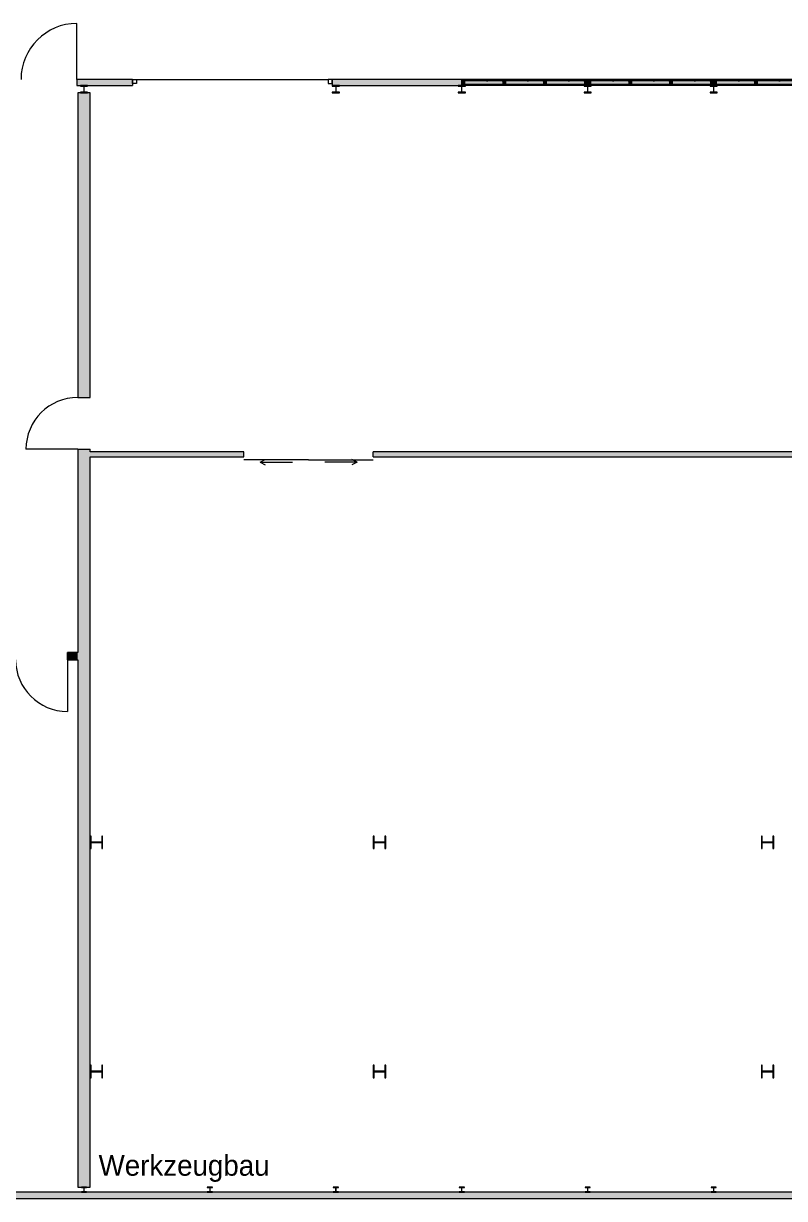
# Model space of a CAD drawing. Header units: inches. Extents: x 47334 to 154394, y 34687 to 85162.
# Drawn here: x 71656 to 86360, y 52652 to 75367 of the extents above; entities that cross this region are included whole.
import ezdxf

# ---------------------------------------------------------------- set-up
doc = ezdxf.new("R2010")
doc.units = ezdxf.units.IN
doc.header["$LTSCALE"] = 300
doc.header["$MEASUREMENT"] = 0
doc.linetypes.add('Wipeout_Contour', pattern=[1.01, 0.01, -1])
doc.layers.add('Grundebene', color=7, linetype='Continuous')
doc.styles.add('ARIAL', font='arial.ttf', dxfattribs={"height": 0.2})

# ---------------------------------------------------------------- blocks, each defined once
blk = doc.blocks.new('Color_Area-A42')
at = {"layer": 'Grundebene', "true_color": 0xffffff, "transparency": 33554687}
blk.add_hatch(color=7, dxfattribs=at).paths.add_polyline_path([(84987, 74257), (84987, 74197), (85047, 74197), (85047, 74257)], flags=0)
at = {"layer": 'Grundebene', "color": 18, "linetype": 'Wipeout_Contour', "lineweight": 13, "true_color": 0x000000}
for p, q in [((84987, 74257), (84987, 74197)), ((85047, 74257), (84987, 74257)), ((84987, 74197), (85047, 74197)), ((85047, 74197), (85047, 74257))]:
    blk.add_line(p, q, dxfattribs=at)
blk = doc.blocks.new('Color_Area-A54')
at = {"layer": 'Grundebene', "true_color": 0xffffff, "transparency": 33554687}
blk.add_hatch(color=7, dxfattribs=at).paths.add_polyline_path([(85841, 74197), (86566, 74197), (86566, 74257), (85841, 74257)], flags=0)
at = {"layer": 'Grundebene', "color": 18, "linetype": 'Wipeout_Contour', "lineweight": 13, "true_color": 0x000000}
for p, q in [((86566, 74257), (85841, 74257)), ((85841, 74257), (85841, 74197)), ((85841, 74197), (86566, 74197)), ((86566, 74197), (86566, 74257))]:
    blk.add_line(p, q, dxfattribs=at)
blk = doc.blocks.new('Color_Area-A60')
at = {"layer": 'Grundebene', "true_color": 0xffffff, "transparency": 33554687}
blk.add_hatch(color=7, dxfattribs=at).paths.add_polyline_path([(85811, 74197), (85841, 74197), (85841, 74257), (85811, 74257)], flags=0)
at = {"layer": 'Grundebene', "color": 18, "linetype": 'Wipeout_Contour', "lineweight": 13, "true_color": 0x000000}
for p, q in [((85841, 74257), (85811, 74257)), ((85811, 74257), (85811, 74197)), ((85811, 74197), (85841, 74197)), ((85841, 74197), (85841, 74257))]:
    blk.add_line(p, q, dxfattribs=at)
blk = doc.blocks.new('Color_Area-A66')
at = {"layer": 'Grundebene', "true_color": 0xffffff, "transparency": 33554687}
blk.add_hatch(color=7, dxfattribs=at).paths.add_polyline_path([(85047, 74197), (85781, 74197), (85781, 74257), (85047, 74257)], flags=0)
at = {"layer": 'Grundebene', "color": 18, "linetype": 'Wipeout_Contour', "lineweight": 13, "true_color": 0x000000}
for p, q in [((85781, 74257), (85047, 74257)), ((85047, 74257), (85047, 74197)), ((85047, 74197), (85781, 74197)), ((85781, 74197), (85781, 74257))]:
    blk.add_line(p, q, dxfattribs=at)
blk = doc.blocks.new('Color_Area-A6C')
at = {"layer": 'Grundebene', "true_color": 0xffffff, "transparency": 33554687}
blk.add_hatch(color=7, dxfattribs=at).paths.add_polyline_path([(85781, 74197), (85811, 74197), (85811, 74257), (85781, 74257)], flags=0)
at = {"layer": 'Grundebene', "color": 18, "linetype": 'Wipeout_Contour', "lineweight": 13, "true_color": 0x000000}
for p, q in [((85811, 74257), (85781, 74257)), ((85781, 74257), (85781, 74197)), ((85781, 74197), (85811, 74197)), ((85811, 74197), (85811, 74257))]:
    blk.add_line(p, q, dxfattribs=at)
blk = doc.blocks.new('Color_Area-A92')
at = {"layer": 'Grundebene', "true_color": 0xffffff, "transparency": 33554687}
blk.add_hatch(color=7, dxfattribs=at).paths.add_polyline_path([(84990, 74197), (84990, 74257), (84930, 74257), (84930, 74197)], flags=0)
at = {"layer": 'Grundebene', "color": 18, "linetype": 'Wipeout_Contour', "lineweight": 13, "true_color": 0x000000}
for p, q in [((84990, 74257), (84930, 74257)), ((84930, 74257), (84930, 74197)), ((84930, 74197), (84990, 74197)), ((84990, 74197), (84990, 74257))]:
    blk.add_line(p, q, dxfattribs=at)
blk = doc.blocks.new('Color_Area-A98')
at = {"layer": 'Grundebene', "true_color": 0xffffff, "transparency": 33554687}
blk.add_hatch(color=7, dxfattribs=at).paths.add_polyline_path([(82557, 74257), (82557, 74197), (82617, 74197), (82617, 74257)], flags=0)
at = {"layer": 'Grundebene', "color": 18, "linetype": 'Wipeout_Contour', "lineweight": 13, "true_color": 0x000000}
for p, q in [((82557, 74257), (82557, 74197)), ((82617, 74257), (82557, 74257)), ((82557, 74197), (82617, 74197)), ((82617, 74197), (82617, 74257))]:
    blk.add_line(p, q, dxfattribs=at)
blk = doc.blocks.new('Color_Area-A9E')
at = {"layer": 'Grundebene', "true_color": 0xffffff, "transparency": 33554687}
blk.add_hatch(color=7, dxfattribs=at).paths.add_polyline_path([(84196, 74197), (84930, 74197), (84930, 74257), (84196, 74257)], flags=0)
at = {"layer": 'Grundebene', "color": 18, "linetype": 'Wipeout_Contour', "lineweight": 13, "true_color": 0x000000}
for p, q in [((84930, 74257), (84196, 74257)), ((84196, 74257), (84196, 74197)), ((84196, 74197), (84930, 74197)), ((84930, 74197), (84930, 74257))]:
    blk.add_line(p, q, dxfattribs=at)
blk = doc.blocks.new('Color_Area-AA4')
at = {"layer": 'Grundebene', "true_color": 0xffffff, "transparency": 33554687}
blk.add_hatch(color=7, dxfattribs=at).paths.add_polyline_path([(84166, 74197), (84196, 74197), (84196, 74257), (84166, 74257)], flags=0)
at = {"layer": 'Grundebene', "color": 18, "linetype": 'Wipeout_Contour', "lineweight": 13, "true_color": 0x000000}
for p, q in [((84196, 74257), (84166, 74257)), ((84166, 74257), (84166, 74197)), ((84166, 74197), (84196, 74197)), ((84196, 74197), (84196, 74257))]:
    blk.add_line(p, q, dxfattribs=at)
blk = doc.blocks.new('Color_Area-AAA')
at = {"layer": 'Grundebene', "true_color": 0xffffff, "transparency": 33554687}
blk.add_hatch(color=7, dxfattribs=at).paths.add_polyline_path([(83411, 74197), (84136, 74197), (84136, 74257), (83411, 74257)], flags=0)
at = {"layer": 'Grundebene', "color": 18, "linetype": 'Wipeout_Contour', "lineweight": 13, "true_color": 0x000000}
for p, q in [((84136, 74257), (83411, 74257)), ((83411, 74257), (83411, 74197)), ((83411, 74197), (84136, 74197)), ((84136, 74197), (84136, 74257))]:
    blk.add_line(p, q, dxfattribs=at)
blk = doc.blocks.new('Color_Area-AB0')
at = {"layer": 'Grundebene', "true_color": 0xffffff, "transparency": 33554687}
blk.add_hatch(color=7, dxfattribs=at).paths.add_polyline_path([(84136, 74197), (84166, 74197), (84166, 74257), (84136, 74257)], flags=0)
at = {"layer": 'Grundebene', "color": 18, "linetype": 'Wipeout_Contour', "lineweight": 13, "true_color": 0x000000}
for p, q in [((84166, 74257), (84136, 74257)), ((84136, 74257), (84136, 74197)), ((84136, 74197), (84166, 74197)), ((84166, 74197), (84166, 74257))]:
    blk.add_line(p, q, dxfattribs=at)
blk = doc.blocks.new('Color_Area-AB6')
at = {"layer": 'Grundebene', "true_color": 0xffffff, "transparency": 33554687}
blk.add_hatch(color=7, dxfattribs=at).paths.add_polyline_path([(83381, 74197), (83411, 74197), (83411, 74257), (83381, 74257)], flags=0)
at = {"layer": 'Grundebene', "color": 18, "linetype": 'Wipeout_Contour', "lineweight": 13, "true_color": 0x000000}
for p, q in [((83411, 74257), (83381, 74257)), ((83381, 74257), (83381, 74197)), ((83381, 74197), (83411, 74197)), ((83411, 74197), (83411, 74257))]:
    blk.add_line(p, q, dxfattribs=at)
blk = doc.blocks.new('Color_Area-ABC')
at = {"layer": 'Grundebene', "true_color": 0xffffff, "transparency": 33554687}
blk.add_hatch(color=7, dxfattribs=at).paths.add_polyline_path([(82617, 74197), (83351, 74197), (83351, 74257), (82617, 74257)], flags=0)
at = {"layer": 'Grundebene', "color": 18, "linetype": 'Wipeout_Contour', "lineweight": 13, "true_color": 0x000000}
for p, q in [((83351, 74257), (82617, 74257)), ((82617, 74257), (82617, 74197)), ((82617, 74197), (83351, 74197)), ((83351, 74197), (83351, 74257))]:
    blk.add_line(p, q, dxfattribs=at)
blk = doc.blocks.new('Color_Area-AC2')
at = {"layer": 'Grundebene', "true_color": 0xffffff, "transparency": 33554687}
blk.add_hatch(color=7, dxfattribs=at).paths.add_polyline_path([(83351, 74197), (83381, 74197), (83381, 74257), (83351, 74257)], flags=0)
at = {"layer": 'Grundebene', "color": 18, "linetype": 'Wipeout_Contour', "lineweight": 13, "true_color": 0x000000}
for p, q in [((83381, 74257), (83351, 74257)), ((83351, 74257), (83351, 74197)), ((83351, 74197), (83381, 74197)), ((83381, 74197), (83381, 74257))]:
    blk.add_line(p, q, dxfattribs=at)
blk = doc.blocks.new('Color_Area-B94')
at = {"layer": 'Grundebene', "true_color": 0xffffff, "transparency": 33554687}
blk.add_hatch(color=7, dxfattribs=at).paths.add_polyline_path([(82557, 74197), (82557, 74257), (82497, 74257), (82497, 74197)], flags=0)
at = {"layer": 'Grundebene', "color": 18, "linetype": 'Wipeout_Contour', "lineweight": 13, "true_color": 0x000000}
for p, q in [((82557, 74257), (82497, 74257)), ((82497, 74257), (82497, 74197)), ((82497, 74197), (82557, 74197)), ((82557, 74197), (82557, 74257))]:
    blk.add_line(p, q, dxfattribs=at)
blk = doc.blocks.new('Color_Area-B9A')
at = {"layer": 'Grundebene', "true_color": 0xffffff, "transparency": 33554687}
blk.add_hatch(color=7, dxfattribs=at).paths.add_polyline_path([(80124, 74257), (80124, 74197), (80184, 74197), (80184, 74257)], flags=0)
at = {"layer": 'Grundebene', "color": 18, "linetype": 'Wipeout_Contour', "lineweight": 13, "true_color": 0x000000}
for p, q in [((80124, 74257), (80124, 74197)), ((80184, 74257), (80124, 74257)), ((80124, 74197), (80184, 74197)), ((80184, 74197), (80184, 74257))]:
    blk.add_line(p, q, dxfattribs=at)
blk = doc.blocks.new('Color_Area-BA0')
at = {"layer": 'Grundebene', "true_color": 0xffffff, "transparency": 33554687}
blk.add_hatch(color=7, dxfattribs=at).paths.add_polyline_path([(81763, 74197), (82497, 74197), (82497, 74257), (81763, 74257)], flags=0)
at = {"layer": 'Grundebene', "color": 18, "linetype": 'Wipeout_Contour', "lineweight": 13, "true_color": 0x000000}
for p, q in [((82497, 74257), (81763, 74257)), ((81763, 74257), (81763, 74197)), ((81763, 74197), (82497, 74197)), ((82497, 74197), (82497, 74257))]:
    blk.add_line(p, q, dxfattribs=at)
blk = doc.blocks.new('Color_Area-BA6')
at = {"layer": 'Grundebene', "true_color": 0xffffff, "transparency": 33554687}
blk.add_hatch(color=7, dxfattribs=at).paths.add_polyline_path([(81733, 74197), (81763, 74197), (81763, 74257), (81733, 74257)], flags=0)
at = {"layer": 'Grundebene', "color": 18, "linetype": 'Wipeout_Contour', "lineweight": 13, "true_color": 0x000000}
for p, q in [((81763, 74257), (81733, 74257)), ((81733, 74257), (81733, 74197)), ((81733, 74197), (81763, 74197)), ((81763, 74197), (81763, 74257))]:
    blk.add_line(p, q, dxfattribs=at)
blk = doc.blocks.new('Color_Area-BAC')
at = {"layer": 'Grundebene', "true_color": 0xffffff, "transparency": 33554687}
blk.add_hatch(color=7, dxfattribs=at).paths.add_polyline_path([(80978, 74197), (81703, 74197), (81703, 74257), (80978, 74257)], flags=0)
at = {"layer": 'Grundebene', "color": 18, "linetype": 'Wipeout_Contour', "lineweight": 13, "true_color": 0x000000}
for p, q in [((81703, 74257), (80978, 74257)), ((80978, 74257), (80978, 74197)), ((80978, 74197), (81703, 74197)), ((81703, 74197), (81703, 74257))]:
    blk.add_line(p, q, dxfattribs=at)
blk = doc.blocks.new('Color_Area-BB2')
at = {"layer": 'Grundebene', "true_color": 0xffffff, "transparency": 33554687}
blk.add_hatch(color=7, dxfattribs=at).paths.add_polyline_path([(81703, 74197), (81733, 74197), (81733, 74257), (81703, 74257)], flags=0)
at = {"layer": 'Grundebene', "color": 18, "linetype": 'Wipeout_Contour', "lineweight": 13, "true_color": 0x000000}
for p, q in [((81733, 74257), (81703, 74257)), ((81703, 74257), (81703, 74197)), ((81703, 74197), (81733, 74197)), ((81733, 74197), (81733, 74257))]:
    blk.add_line(p, q, dxfattribs=at)
blk = doc.blocks.new('Color_Area-BB8')
at = {"layer": 'Grundebene', "true_color": 0xffffff, "transparency": 33554687}
blk.add_hatch(color=7, dxfattribs=at).paths.add_polyline_path([(80948, 74197), (80978, 74197), (80978, 74257), (80948, 74257)], flags=0)
at = {"layer": 'Grundebene', "color": 18, "linetype": 'Wipeout_Contour', "lineweight": 13, "true_color": 0x000000}
for p, q in [((80978, 74257), (80948, 74257)), ((80948, 74257), (80948, 74197)), ((80948, 74197), (80978, 74197)), ((80978, 74197), (80978, 74257))]:
    blk.add_line(p, q, dxfattribs=at)
blk = doc.blocks.new('Color_Area-BBE')
at = {"layer": 'Grundebene', "true_color": 0xffffff, "transparency": 33554687}
blk.add_hatch(color=7, dxfattribs=at).paths.add_polyline_path([(80184, 74197), (80918, 74197), (80918, 74257), (80184, 74257)], flags=0)
at = {"layer": 'Grundebene', "color": 18, "linetype": 'Wipeout_Contour', "lineweight": 13, "true_color": 0x000000}
for p, q in [((80918, 74257), (80184, 74257)), ((80184, 74257), (80184, 74197)), ((80184, 74197), (80918, 74197)), ((80918, 74197), (80918, 74257))]:
    blk.add_line(p, q, dxfattribs=at)
blk = doc.blocks.new('Color_Area-BC4')
at = {"layer": 'Grundebene', "true_color": 0xffffff, "transparency": 33554687}
blk.add_hatch(color=7, dxfattribs=at).paths.add_polyline_path([(80918, 74197), (80948, 74197), (80948, 74257), (80918, 74257)], flags=0)
at = {"layer": 'Grundebene', "color": 18, "linetype": 'Wipeout_Contour', "lineweight": 13, "true_color": 0x000000}
for p, q in [((80948, 74257), (80918, 74257)), ((80918, 74257), (80918, 74197)), ((80918, 74197), (80948, 74197)), ((80948, 74197), (80948, 74257))]:
    blk.add_line(p, q, dxfattribs=at)

msp = doc.modelspace()

# ---------------------------------------------------------------- hatches: boundary and pattern name
at = {"layer": 'Grundebene', "true_color": 0x000000, "transparency": 33554687}
for points in [[(73761, 74167), (72688, 74167), (72688, 74287), (73761, 74287)], [(77621, 74287), (80124, 74287), (80124, 74167), (77621, 74167)], [(72704, 74027), (72944, 74027), (72944, 68137), (72704, 68137)], [(72704, 67137), (72704, 52872), (72944, 52872), (72944, 67137)], [(72944, 66987), (72944, 67087), (75914, 67087), (75914, 66987)], [(78414, 67087), (97245, 67087), (97070, 66987), (78414, 66987)], [(72504, 63067), (72704, 63067), (72704, 63207), (72504, 63207)], [(65254, 52652), (65374, 52772), (87428, 52772), (87428, 52652)]]:
    msp.add_hatch(color=18, dxfattribs=at).paths.add_polyline_path(points, flags=0)

# ---------------------------------------------------------------- linework, layer by layer
at = {"layer": 'Grundebene', "color": 18, "linetype": 'Continuous', "lineweight": 13, "true_color": 0x000000}
for p, q in [((72688, 74287), (72688, 75367)), ((72688, 74287), (72688, 74237)), ((73761, 74287), (72688, 74287)), ((72688, 74287), (72688, 74237)), ((73761, 74287), (73761, 74167)), ((73761, 74287), (73841, 74287)), ((73761, 74207), (73761, 74287)), ((73761, 74287), (73761, 74167)), ((73841, 74287), (73841, 74207)), ((73841, 74287), (77541, 74287)), ((77621, 74287), (77541, 74287)), ((77541, 74287), (77541, 74207)), ((77621, 74287), (77621, 74167)), ((80124, 74287), (77621, 74287)), ((77621, 74207), (77621, 74287)), ((77621, 74287), (77621, 74167)), ((80124, 74257), (80124, 74287)), ((82557, 74287), (80124, 74287)), ((84990, 74287), (82557, 74287)), ((87420, 74287), (84987, 74287)), ((72688, 74237), (72688, 74167)), ((72688, 74167), (73761, 74167)), ((72755, 74167), (72755, 74155)), ((72895, 74167), (72755, 74167)), ((72755, 74155), (72815, 74155)), ((72822, 74148), (72822, 74046)), ((72829, 74046), (72829, 74148)), ((72836, 74155), (72895, 74155)), ((72895, 74155), (72895, 74167)), ((73841, 74207), (73761, 74207)), ((77541, 74207), (77621, 74207)), ((77621, 74167), (80124, 74167)), ((77621, 74167), (77621, 74155)), ((77761, 74167), (77621, 74167)), ((77621, 74155), (77681, 74155)), ((77688, 74148), (77688, 74046)), ((77695, 74046), (77695, 74148)), ((77702, 74155), (77761, 74155)), ((77761, 74155), (77761, 74167)), ((80054, 74167), (80054, 74155)), ((80194, 74167), (80054, 74167)), ((80054, 74155), (80114, 74155)), ((80121, 74148), (80121, 74046)), ((80124, 74197), (80124, 74257)), ((80184, 74257), (80124, 74257)), ((80124, 74197), (80124, 74257)), ((80124, 74167), (80124, 74197)), ((80124, 74197), (80184, 74197)), ((82557, 74167), (80124, 74167)), ((80128, 74046), (80128, 74148)), ((80135, 74155), (80194, 74155)), ((80184, 74197), (80184, 74257)), ((80918, 74257), (80184, 74257)), ((80184, 74197), (80918, 74197)), ((80194, 74155), (80194, 74167)), ((80948, 74257), (80918, 74257)), ((80918, 74257), (80918, 74197)), ((80918, 74197), (80948, 74197)), ((80978, 74257), (80948, 74257)), ((80948, 74257), (80948, 74197)), ((80948, 74197), (80948, 74257)), ((80948, 74197), (80978, 74197)), ((81703, 74257), (80978, 74257)), ((80978, 74197), (80978, 74257)), ((80978, 74197), (81703, 74197)), ((81733, 74257), (81703, 74257)), ((81703, 74257), (81703, 74197)), ((81703, 74197), (81733, 74197)), ((81763, 74257), (81733, 74257)), ((81733, 74257), (81733, 74197)), ((81733, 74197), (81733, 74257)), ((81733, 74197), (81763, 74197)), ((82497, 74257), (81763, 74257)), ((81763, 74197), (81763, 74257)), ((81763, 74197), (82497, 74197)), ((82487, 74167), (82487, 74155)), ((82627, 74167), (82487, 74167)), ((82487, 74155), (82547, 74155)), ((82557, 74257), (82497, 74257)), ((82497, 74257), (82497, 74197)), ((82497, 74197), (82557, 74197)), ((82554, 74148), (82554, 74046)), ((82617, 74257), (82557, 74257)), ((82557, 74197), (82557, 74257)), ((82557, 74197), (82557, 74257)), ((82557, 74197), (82617, 74197)), ((84990, 74167), (82557, 74167)), ((82561, 74046), (82561, 74148)), ((82568, 74155), (82627, 74155)), ((82617, 74197), (82617, 74257)), ((83351, 74257), (82617, 74257)), ((82617, 74197), (83351, 74197)), ((82627, 74155), (82627, 74167)), ((83381, 74257), (83351, 74257)), ((83351, 74257), (83351, 74197)), ((83351, 74197), (83381, 74197)), ((83411, 74257), (83381, 74257)), ((83381, 74257), (83381, 74197)), ((83381, 74197), (83381, 74257)), ((83381, 74197), (83411, 74197)), ((84136, 74257), (83411, 74257)), ((83411, 74197), (83411, 74257)), ((83411, 74197), (84136, 74197)), ((84166, 74257), (84136, 74257)), ((84136, 74257), (84136, 74197)), ((84136, 74197), (84166, 74197)), ((84196, 74257), (84166, 74257)), ((84166, 74257), (84166, 74197)), ((84166, 74197), (84166, 74257)), ((84166, 74197), (84196, 74197)), ((84930, 74257), (84196, 74257)), ((84196, 74197), (84196, 74257)), ((84196, 74197), (84930, 74197)), ((84921, 74167), (84921, 74155)), ((85061, 74167), (84921, 74167)), ((84921, 74155), (84980, 74155)), ((84990, 74257), (84930, 74257)), ((84930, 74257), (84930, 74197)), ((84930, 74197), (84990, 74197)), ((85047, 74257), (84987, 74257)), ((84987, 74197), (84987, 74257)), ((84987, 74197), (85047, 74197)), ((87420, 74167), (84987, 74167)), ((84987, 74148), (84987, 74046)), ((84990, 74197), (84990, 74257)), ((84994, 74046), (84994, 74148)), ((85001, 74155), (85061, 74155)), ((85047, 74197), (85047, 74257)), ((85781, 74257), (85047, 74257)), ((85047, 74197), (85781, 74197)), ((85061, 74155), (85061, 74167)), ((85811, 74257), (85781, 74257)), ((85781, 74257), (85781, 74197)), ((85781, 74197), (85811, 74197)), ((85841, 74257), (85811, 74257)), ((85811, 74257), (85811, 74197)), ((85811, 74197), (85811, 74257)), ((85811, 74197), (85841, 74197)), ((86566, 74257), (85841, 74257)), ((85841, 74197), (85841, 74257)), ((85841, 74197), (86566, 74197)), ((72704, 74027), (72704, 68137)), ((72944, 74027), (72704, 74027)), ((72815, 74039), (72755, 74039)), ((72755, 74039), (72755, 74027)), ((72755, 74027), (72895, 74027)), ((72895, 74039), (72836, 74039)), ((72895, 74027), (72895, 74039)), ((72944, 68137), (72944, 74027)), ((77681, 74039), (77621, 74039)), ((77621, 74039), (77621, 74027)), ((77621, 74027), (77761, 74027)), ((77761, 74039), (77702, 74039)), ((77761, 74027), (77761, 74039)), ((80114, 74039), (80054, 74039)), ((80054, 74039), (80054, 74027)), ((80054, 74027), (80194, 74027)), ((80194, 74039), (80135, 74039)), ((80194, 74027), (80194, 74039)), ((82547, 74039), (82487, 74039)), ((82487, 74039), (82487, 74027)), ((82487, 74027), (82627, 74027)), ((82627, 74039), (82568, 74039)), ((82627, 74027), (82627, 74039)), ((84980, 74039), (84921, 74039)), ((84921, 74039), (84921, 74027)), ((84921, 74027), (85061, 74027)), ((85061, 74039), (85001, 74039)), ((85061, 74027), (85061, 74039)), ((72704, 68137), (72754, 68137)), ((72704, 68137), (72754, 68137)), ((72754, 68137), (72944, 68137)), ((72704, 67137), (71704, 67137)), ((72704, 67137), (72754, 67137)), ((72704, 67137), (72704, 63207)), ((72704, 67137), (72754, 67137)), ((72754, 67137), (72944, 67137)), ((72944, 67087), (72944, 67137)), ((75914, 67087), (72944, 67087)), ((75914, 66987), (75914, 67087)), ((75914, 66987), (75914, 67087)), ((78414, 66987), (78414, 67087)), ((97245, 67087), (78414, 67087)), ((78414, 66987), (78414, 67087)), ((72944, 66987), (75914, 66987)), ((72944, 52872), (72944, 66987)), ((77164, 66932), (75914, 66932)), ((76227, 66887), (76327, 66937)), ((76227, 66887), (76852, 66887)), ((76227, 66887), (76327, 66837)), ((77164, 66932), (78414, 66932)), ((78102, 66887), (77477, 66887)), ((78102, 66887), (78002, 66937)), ((78102, 66887), (78002, 66837)), ((78414, 66987), (97070, 66987)), ((72504, 63117), (72504, 63207)), ((72704, 63207), (72504, 63207)), ((72504, 63067), (72504, 63117)), ((72504, 63067), (72504, 63117)), ((72504, 63067), (72704, 63067)), ((72504, 63067), (72504, 62067)), ((72704, 63067), (72704, 52872)), ((72961, 59657), (72944, 59657)), ((72944, 59657), (72944, 59417)), ((72961, 59552), (72961, 59657)), ((72961, 59417), (72961, 59522)), ((73157, 59542), (72971, 59542)), ((72971, 59532), (73157, 59532)), ((73184, 59657), (73167, 59657)), ((73167, 59657), (73167, 59552)), ((73167, 59522), (73167, 59417)), ((73184, 59417), (73184, 59657)), ((78431, 59657), (78414, 59657)), ((78414, 59657), (78414, 59417)), ((78431, 59552), (78431, 59657)), ((78431, 59417), (78431, 59522)), ((78627, 59542), (78441, 59542)), ((78441, 59532), (78627, 59532)), ((78654, 59657), (78637, 59657)), ((78637, 59657), (78637, 59552)), ((78637, 59522), (78637, 59417)), ((78654, 59417), (78654, 59657)), ((85931, 59657), (85914, 59657)), ((85914, 59657), (85914, 59417)), ((85931, 59552), (85931, 59657)), ((85931, 59417), (85931, 59522)), ((86127, 59542), (85941, 59542)), ((85941, 59532), (86127, 59532)), ((86154, 59657), (86137, 59657)), ((86137, 59657), (86137, 59552)), ((86137, 59522), (86137, 59417)), ((86154, 59417), (86154, 59657)), ((72944, 59417), (72961, 59417)), ((73167, 59417), (73184, 59417)), ((78414, 59417), (78431, 59417)), ((78637, 59417), (78654, 59417)), ((85914, 59417), (85931, 59417)), ((86137, 59417), (86154, 59417)), ((72961, 55227), (72944, 55227)), ((72944, 55227), (72944, 54987)), ((72961, 55122), (72961, 55227)), ((73184, 55227), (73167, 55227)), ((73167, 55227), (73167, 55122)), ((73184, 54987), (73184, 55227)), ((78431, 55227), (78414, 55227)), ((78414, 55227), (78414, 54987)), ((78431, 55122), (78431, 55227)), ((78654, 55227), (78637, 55227)), ((78637, 55227), (78637, 55122)), ((78654, 54987), (78654, 55227)), ((85931, 55227), (85914, 55227)), ((85914, 55227), (85914, 54987)), ((85931, 55122), (85931, 55227)), ((86154, 55227), (86137, 55227)), ((86137, 55227), (86137, 55122)), ((86154, 54987), (86154, 55227)), ((72944, 54987), (72961, 54987)), ((72961, 54987), (72961, 55092)), ((73157, 55112), (72971, 55112)), ((72971, 55102), (73157, 55102)), ((73167, 55092), (73167, 54987)), ((73167, 54987), (73184, 54987)), ((78414, 54987), (78431, 54987)), ((78431, 54987), (78431, 55092)), ((78627, 55112), (78441, 55112)), ((78441, 55102), (78627, 55102)), ((78637, 55092), (78637, 54987)), ((78637, 54987), (78654, 54987)), ((85914, 54987), (85931, 54987)), ((85931, 54987), (85931, 55092)), ((86127, 55112), (85941, 55112)), ((85941, 55102), (86127, 55102)), ((86137, 55092), (86137, 54987)), ((86137, 54987), (86154, 54987)), ((87428, 52772), (65374, 52772)), ((72704, 52872), (72944, 52872)), ((72774, 52872), (72774, 52862)), ((72874, 52872), (72774, 52872)), ((72774, 52862), (72815, 52862)), ((72815, 52782), (72774, 52782)), ((72774, 52782), (72774, 52772)), ((72774, 52772), (72874, 52772)), ((72821, 52856), (72821, 52788)), ((72827, 52788), (72827, 52856)), ((72833, 52862), (72874, 52862)), ((72874, 52782), (72833, 52782)), ((72874, 52862), (72874, 52872)), ((72874, 52772), (72874, 52782)), ((75207, 52872), (75207, 52862)), ((75307, 52872), (75207, 52872)), ((75207, 52862), (75248, 52862)), ((75248, 52782), (75207, 52782)), ((75207, 52782), (75207, 52772)), ((75207, 52772), (75307, 52772)), ((75254, 52856), (75254, 52788)), ((75260, 52788), (75260, 52856)), ((75266, 52862), (75307, 52862)), ((75307, 52782), (75266, 52782)), ((75307, 52862), (75307, 52872)), ((75307, 52772), (75307, 52782)), ((77641, 52872), (77641, 52862)), ((77741, 52872), (77641, 52872)), ((77641, 52862), (77682, 52862)), ((77682, 52782), (77641, 52782)), ((77641, 52782), (77641, 52772)), ((77641, 52772), (77741, 52772)), ((77688, 52856), (77688, 52788)), ((77694, 52788), (77694, 52856)), ((77700, 52862), (77741, 52862)), ((77741, 52782), (77700, 52782)), ((77741, 52862), (77741, 52872)), ((77741, 52772), (77741, 52782)), ((80074, 52872), (80074, 52862)), ((80174, 52872), (80074, 52872)), ((80074, 52862), (80115, 52862)), ((80115, 52782), (80074, 52782)), ((80074, 52782), (80074, 52772)), ((80074, 52772), (80174, 52772)), ((80121, 52856), (80121, 52788)), ((80127, 52788), (80127, 52856)), ((80133, 52862), (80174, 52862)), ((80174, 52782), (80133, 52782)), ((80174, 52862), (80174, 52872)), ((80174, 52772), (80174, 52782)), ((82507, 52872), (82507, 52862)), ((82607, 52872), (82507, 52872)), ((82507, 52862), (82548, 52862)), ((82548, 52782), (82507, 52782)), ((82507, 52782), (82507, 52772)), ((82507, 52772), (82607, 52772)), ((82554, 52856), (82554, 52788)), ((82560, 52788), (82560, 52856)), ((82566, 52862), (82607, 52862)), ((82607, 52782), (82566, 52782)), ((82607, 52862), (82607, 52872)), ((82607, 52772), (82607, 52782)), ((84941, 52872), (84941, 52862)), ((85041, 52872), (84941, 52872)), ((84941, 52862), (84982, 52862)), ((84982, 52782), (84941, 52782)), ((84941, 52782), (84941, 52772)), ((84941, 52772), (85041, 52772)), ((84988, 52856), (84988, 52788)), ((84994, 52788), (84994, 52856)), ((85000, 52862), (85041, 52862)), ((85041, 52782), (85000, 52782)), ((85041, 52862), (85041, 52872)), ((85041, 52772), (85041, 52782)), ((65254, 52652), (87428, 52652))]:
    msp.add_line(p, q, dxfattribs=at)
at = {"layer": 'Grundebene', "color": 18, "linetype": 'Wipeout_Contour', "lineweight": 13, "true_color": 0x000000}
for points in [[(80124, 74197), (80184, 74197), (80184, 74257), (80124, 74257), (80124, 74197)], [(80918, 74197), (80918, 74257), (80184, 74257), (80184, 74197), (80918, 74197)], [(80948, 74197), (80948, 74257), (80918, 74257), (80918, 74197), (80948, 74197)], [(80978, 74197), (80978, 74257), (80948, 74257), (80948, 74197), (80978, 74197)], [(81703, 74197), (81703, 74257), (80978, 74257), (80978, 74197), (81703, 74197)], [(81733, 74197), (81733, 74257), (81703, 74257), (81703, 74197), (81733, 74197)], [(81763, 74197), (81763, 74257), (81733, 74257), (81733, 74197), (81763, 74197)], [(82497, 74197), (82497, 74257), (81763, 74257), (81763, 74197), (82497, 74197)], [(82557, 74257), (82497, 74257), (82497, 74197), (82557, 74197), (82557, 74257)], [(82557, 74197), (82617, 74197), (82617, 74257), (82557, 74257), (82557, 74197)], [(83351, 74197), (83351, 74257), (82617, 74257), (82617, 74197), (83351, 74197)], [(83381, 74197), (83381, 74257), (83351, 74257), (83351, 74197), (83381, 74197)], [(83411, 74197), (83411, 74257), (83381, 74257), (83381, 74197), (83411, 74197)], [(84136, 74197), (84136, 74257), (83411, 74257), (83411, 74197), (84136, 74197)], [(84166, 74197), (84166, 74257), (84136, 74257), (84136, 74197), (84166, 74197)], [(84196, 74197), (84196, 74257), (84166, 74257), (84166, 74197), (84196, 74197)], [(84930, 74197), (84930, 74257), (84196, 74257), (84196, 74197), (84930, 74197)], [(84990, 74257), (84930, 74257), (84930, 74197), (84990, 74197), (84990, 74257)], [(84987, 74197), (85047, 74197), (85047, 74257), (84987, 74257), (84987, 74197)], [(85781, 74197), (85781, 74257), (85047, 74257), (85047, 74197), (85781, 74197)], [(85811, 74197), (85811, 74257), (85781, 74257), (85781, 74197), (85811, 74197)], [(85841, 74197), (85841, 74257), (85811, 74257), (85811, 74197), (85841, 74197)], [(86566, 74197), (86566, 74257), (85841, 74257), (85841, 74197), (86566, 74197)]]:
    msp.add_lwpolyline(points, dxfattribs=at)
at = {"layer": 'Grundebene', "color": 18, "linetype": 'Continuous', "lineweight": 13, "true_color": 0x000000}
for centre, radius, start, end in [((72688, 74287), 1080, 90, 180), ((72815, 74148), 7, 0, 90), ((72836, 74148), 7, 90, 180), ((77681, 74148), 7, 0, 90), ((77702, 74148), 7, 90, 180), ((80114, 74148), 7, 0, 90), ((80135, 74148), 7, 90, 180), ((82547, 74148), 7, 0, 90), ((82568, 74148), 7, 90, 180), ((84980, 74148), 7, 0, 90), ((85001, 74148), 7, 90, 180), ((72815, 74046), 7, 270, 360), ((72836, 74046), 7, 180, 270), ((77681, 74046), 7, 270, 360), ((77702, 74046), 7, 180, 270), ((80114, 74046), 7, 270, 360), ((80135, 74046), 7, 180, 270), ((82547, 74046), 7, 270, 360), ((82568, 74046), 7, 180, 270), ((84980, 74046), 7, 270, 360), ((85001, 74046), 7, 180, 270), ((72704, 67137), 1000, 90, 180), ((72504, 63067), 1000, 180, 270), ((72971, 59552), 10, 180, 270), ((72971, 59522), 10, 90, 180), ((73157, 59552), 10, 270, 0), ((73157, 59522), 10, 360, 90), ((78441, 59552), 10, 180, 270), ((78441, 59522), 10, 90, 180), ((78627, 59552), 10, 270, 0), ((78627, 59522), 10, 360, 90), ((85941, 59552), 10, 180, 270), ((85941, 59522), 10, 90, 180), ((86127, 59552), 10, 270, 360), ((86127, 59522), 10, 360, 90), ((72971, 55122), 10, 180, 270), ((72971, 55092), 10, 90, 180), ((73157, 55122), 10, 270, 0), ((73157, 55092), 10, 0, 90), ((78441, 55122), 10, 180, 270), ((78441, 55092), 10, 90, 180), ((78627, 55122), 10, 270, 0), ((78627, 55092), 10, 0, 90), ((85941, 55122), 10, 180, 270), ((85941, 55092), 10, 90, 180), ((86127, 55122), 10, 270, 0), ((86127, 55092), 10, 0, 90), ((72815, 52856), 6, 0, 90), ((72815, 52788), 6, 270, 360), ((72833, 52856), 6, 90, 180), ((72833, 52788), 6, 180, 270), ((75248, 52856), 6, 0, 90), ((75248, 52788), 6, 270, 360), ((75266, 52856), 6, 90, 180), ((75266, 52788), 6, 180, 270), ((77682, 52856), 6, 0, 90), ((77682, 52788), 6, 270, 360), ((77700, 52856), 6, 90, 180), ((77700, 52788), 6, 180, 270), ((80115, 52856), 6, 0, 90), ((80115, 52788), 6, 270, 360), ((80133, 52856), 6, 90, 180), ((80133, 52788), 6, 180, 270), ((82548, 52856), 6, 0, 90), ((82548, 52788), 6, 270, 360), ((82566, 52856), 6, 90, 180), ((82566, 52788), 6, 180, 270), ((84982, 52856), 6, 0, 90), ((84982, 52788), 6, 270, 360), ((85000, 52856), 6, 90, 180), ((85000, 52788), 6, 180, 270)]:
    msp.add_arc(centre, radius, start, end, dxfattribs=at)

# ---------------------------------------------------------------- block references
at = {"layer": 'Grundebene'}
for name in ['Color_Area-B9A', 'Color_Area-BBE', 'Color_Area-BC4', 'Color_Area-BB8', 'Color_Area-BAC', 'Color_Area-BB2', 'Color_Area-BA6', 'Color_Area-BA0', 'Color_Area-B94', 'Color_Area-A98', 'Color_Area-ABC', 'Color_Area-AC2', 'Color_Area-AB6', 'Color_Area-AAA', 'Color_Area-AB0', 'Color_Area-AA4', 'Color_Area-A9E', 'Color_Area-A92', 'Color_Area-A42', 'Color_Area-A66', 'Color_Area-A6C', 'Color_Area-A60', 'Color_Area-A54']:
    msp.add_blockref(name, (0, 0), dxfattribs=at)

# ---------------------------------------------------------------- texts
at = {"layer": 'Grundebene', "color": 18, "lineweight": 18, "true_color": 0x000000, "style": 'ARIAL', "width": 0.958259}
msp.add_text('Werkzeugbau', height=400, dxfattribs=at).set_placement((73107, 53092))

doc.saveas('drawing.dxf')
